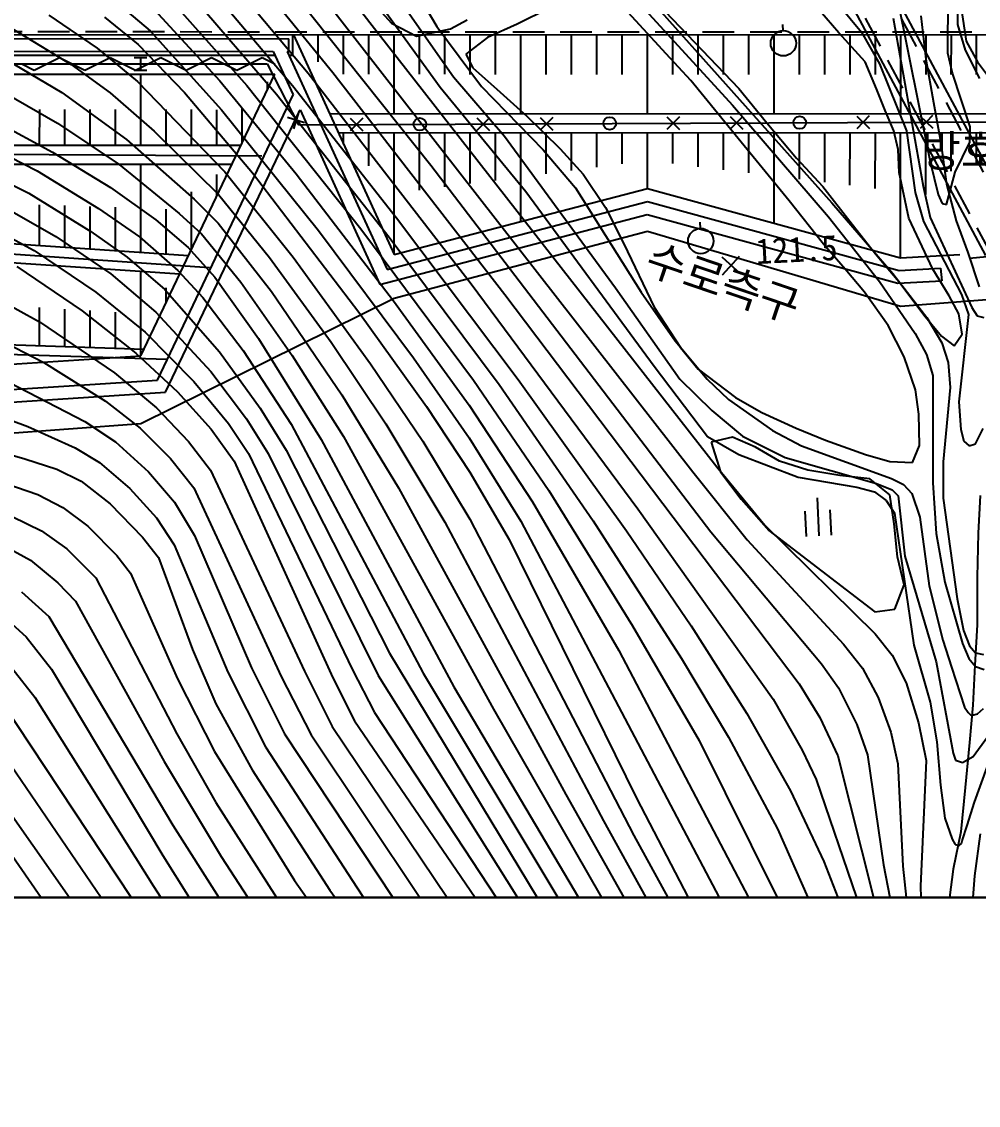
# Model space of a CAD drawing. Header units: millimetres. Extents: x 14054 to 14850, y 1103 to 1809.
# Drawn here: x 14551.9 to 14627.5, y 1375 to 1460.5 of the extents above; entities that cross this region are included whole.
import ezdxf
from ezdxf.xclip import XClip

# ---------------------------------------------------------------- set-up
doc = ezdxf.new("R2010")
doc.units = ezdxf.units.MM
doc.header["$LTSCALE"] = 10
doc.header["$MEASUREMENT"] = 0
doc.header["$XCLIPFRAME"] = 2
doc.linetypes.add('HIDDEN', pattern=[0.375, 0.25, -0.125])
doc.layers.add('TX-PAPR', color=2, linetype='Continuous', plot=False)
doc.layers.add('TZ-BASE', color=253, linetype='Continuous')
doc.layers.add('TZ-CABL', color=4, linetype='Continuous')
doc.styles.add('HANA', font='GulimChe.ttf')

# ---------------------------------------------------------------- blocks, each defined once
blk = doc.blocks.new('JD-SSG3')
at = {"layer": 'TZ-BASE'}
for p, q in [((486.714, -24.328), (457.56, 30.254)), ((490.595, -24.377), (461.441, 30.204)), ((484.506, -6.084, 118), (484.577, 6.664, 118)), ((431.438, 2.581, 125), (438.078, -5.92, 125)), ((478.321, 2.999, 117), (482.331, -16.943, 117)), ((429.992, 1.689, 126), (463.591, -41.413, 126)), ((483.733, -8.357, 117), (483.788, 1.428, 117)), ((428.725, 0.613, 127), (442.888, -17.203, 127)), ((427.224, -0.189, 128), (435.159, -9.88, 128)), ((457.183, -0.639, 119.782), (467.209, -11.13, 119.782)), ((426.035, -1.358, 129), (433.189, -9.944, 129)), ((457.913, -1.539, 120), (474.552, -20.163, 120)), ((424.6, -2.214, 130), (431.951, -10.91, 130)), ((423.375, -3.062, 131), (430.694, -11.577, 131)), ((441.435, -2.992, 122), (443.362, -6.235, 122)), ((475.124, -6.743, 119.782), (472.007, -3.155, 119.782)), ((422.144, -3.912, 132), (428.346, -10.91, 132)), ((440.316, -3.968, 123), (444.687, -10.22, 123)), ((461.465, -8.408, 121.653), (457, -3.519, 121.653)), ((458.973, -3.986, 121), (466.703, -12.451, 121)), ((484.641, -3.909, 118.899), (485.174, -7.398, 118.899)), ((418.367, -4.61, 134), (420.726, -6.6, 134)), ((421.059, -4.921, 133), (426.223, -10.548, 133)), ((438.441, -4.5, 116.776), (439.789, -5.989, 116.776)), ((439.197, -4.944, 124), (443.616, -11.047, 124)), ((452.272, -4.789, 121.653), (449.711, -6.076, 121.653)), ((475.115, -4.542, 119), (476.907, -6.707, 119)), ((412.708, -5.354, 136), (416.548, -7.951, 136)), ((417.108, -5.521, 135), (419.786, -7.681, 135)), ((438.078, -5.92, 125), (465.477, -40.998, 125)), ((444.436, -6.443, 116.776), (445.758, -5.725, 116.776)), ((479.407, -5.586, 118), (481.772, -18.861, 118)), ((481.576, -5.407, 143.997), (481.981, -8.833, 143.997)), ((409.641, -6.295, 137), (414.476, -9.241, 137)), ((420.726, -6.6, 134), (426.362, -12.817, 134)), ((439.789, -5.989, 116.776), (441.767, -7.016, 116.776)), ((441.767, -7.016, 116.776), (444.436, -6.443, 116.776)), ((443.362, -6.235, 122), (446.881, -10.977, 122)), ((449.711, -6.076, 121.653), (447.358, -7.111, 121.653)), ((470.655, -6.078, 119.992), (470.681, -6.577, 119.992)), ((477.188, -9.03, 119.782), (475.124, -6.743, 119.782)), ((476.907, -6.707, 119), (478.335, -9.199, 119)), ((485.12, -8.115, 118), (484.506, -6.084, 118)), ((699.997, -6.991), (279.998, -6.867)), ((289.092, -7.17), (431.682, -7.215)), ((419.786, -7.681, 135), (423.423, -11.468, 135)), ((431.682, -8.215), (431.682, -7.215)), ((431.982, -8.515), (431.982, -6.915)), ((432.048, -6.915), (439.993, -24.248)), ((433.997, -9.041), (433.998, -6.916)), ((435.997, -10.022), (435.998, -6.917)), ((437.997, -10.022), (437.998, -6.917)), ((439.996, -13.128), (439.998, -6.918)), ((441.997, -10.024), (441.998, -6.919)), ((443.997, -10.024), (443.998, -6.919)), ((447.358, -7.111, 121.653), (445.658, -8.437, 121.653)), ((445.997, -10.025), (445.998, -6.92)), ((447.997, -10.026), (447.998, -6.92)), ((449.996, -13.131), (449.998, -6.921)), ((451.997, -10.027), (451.998, -6.922)), ((453.997, -10.027), (453.998, -6.922)), ((455.997, -10.028), (455.998, -6.923)), ((457.997, -10.029), (457.998, -6.924)), ((459.996, -13.134), (459.998, -6.924)), ((461.997, -10.03), (461.998, -6.925)), ((463.997, -10.031), (463.998, -6.926)), ((465.997, -10.031), (465.998, -6.926)), ((467.997, -10.032), (467.998, -6.927)), ((469.996, -13.138), (469.998, -6.927)), ((471.997, -10.033), (471.998, -6.928)), ((473.997, -10.034), (473.998, -6.929)), ((475.997, -10.034), (475.998, -6.929)), ((477.997, -10.035), (477.998, -6.93)), ((479.996, -13.141), (479.998, -6.931)), ((481.997, -10.036), (481.998, -6.931)), ((483.997, -10.037), (483.998, -6.932)), ((485.174, -7.398, 118.899), (486.06, -9.035, 118.899)), ((485.997, -10.038), (485.998, -6.932)), ((390.431, -8.202), (430.444, -8.215)), ((390.432, -8.502), (430.581, -8.515)), ((408.701, -8.48, 138), (413.747, -11.456, 138)), ((416.548, -7.951, 136), (419.712, -10.584, 136)), ((430.444, -8.215), (432.014, -11.64)), ((431.544, -8.215), (431.682, -8.215)), ((431.544, -8.215), (439.433, -25.428)), ((431.682, -8.515), (431.982, -8.515)), ((445.658, -8.437, 121.653), (446.207, -9.508, 121.653)), ((463.423, -10.506, 121.653), (461.465, -8.408, 121.653)), ((484.077, -9.943, 117), (483.733, -8.357, 117)), ((486.245, -10.357, 118), (485.12, -8.115, 118)), ((410.574, -9.185), (411.574, -9.685)), ((411.574, -9.685), (413.574, -8.686)), ((413.574, -8.686), (414.574, -9.186)), ((414.476, -9.241, 137), (417.551, -11.49, 137)), ((414.574, -9.186), (415.574, -9.687)), ((415.574, -9.687), (417.574, -8.688)), ((417.574, -8.688), (418.574, -9.188)), ((418.574, -9.188), (419.574, -9.688)), ((419.47, -8.688), (420.47, -8.689)), ((419.574, -9.688), (421.574, -8.689)), ((419.97, -8.689), (419.969, -9.689)), ((421.574, -8.689), (422.574, -9.19)), ((422.574, -9.19), (423.574, -9.69)), ((423.574, -9.69), (425.574, -8.691)), ((425.574, -8.691), (426.574, -9.191)), ((426.574, -9.191), (427.574, -9.692)), ((427.574, -9.692), (429.574, -8.692)), ((429.574, -8.692), (430.574, -9.193)), ((478.097, -11.173, 119.782), (477.188, -9.03, 119.782)), ((478.335, -9.199, 119), (480.447, -14.475, 119)), ((481.981, -8.833, 143.997), (482.597, -12.258, 143.997)), ((486.06, -9.035, 118.899), (487.492, -10.924, 118.899)), ((279.996, -9.967), (430.573, -10.015)), ((419.469, -9.688), (420.469, -9.689)), ((419.99, -32.242), (430.573, -10.015)), ((419.995, -15.612), (419.997, -10.012)), ((433.189, -9.944, 129), (446.082, -26.565, 129)), ((435.159, -9.88, 128), (448.728, -27.399, 128)), ((444.687, -10.22, 123), (448.701, -14.897, 123)), ((446.207, -9.508, 121.653), (448.101, -11.208, 121.653)), ((485.497, -14.176, 117), (484.077, -9.943, 117)), ((408.093, -10.837, 139), (413.402, -13.875, 139)), ((419.712, -10.584, 136), (426.621, -17.73, 136)), ((426.223, -10.548, 133), (432.251, -17.871, 133)), ((428.346, -10.91, 132), (437.351, -22.208, 132)), ((429.996, -11.226), (429.996, -10.62)), ((431.951, -10.91, 130), (440.183, -21.34, 130)), ((443.616, -11.047, 124), (450.385, -19.266, 124)), ((446.881, -10.977, 122), (451.765, -15.991, 122)), ((467.406, -15.375, 121.653), (463.423, -10.506, 121.653)), ((413.747, -11.456, 138), (418.855, -15.169, 138)), ((417.551, -11.49, 137), (421.048, -14.498, 137)), ((421.293, -34.158), (432.014, -11.64)), ((423.423, -11.468, 135), (428.793, -17.791, 135)), ((430.694, -11.577, 131), (439.604, -22.884, 131)), ((448.101, -11.208, 121.653), (450.46, -13.326, 121.653)), ((467.209, -11.13, 119.782), (469.42, -13.858, 119.782)), ((478.773, -12.874, 119.782), (478.097, -11.173, 119.782)), ((411.995, -15.609), (411.996, -12.795)), ((413.995, -15.61), (413.996, -12.798)), ((415.995, -15.611), (415.996, -12.801)), ((417.995, -15.611), (417.996, -12.803)), ((421.943, -35.118), (432.557, -12.826)), ((421.995, -15.612), (421.996, -12.808)), ((423.995, -15.613), (423.996, -12.811)), ((425.995, -15.614), (425.996, -12.814)), ((426.362, -12.817, 134), (434.008, -22.358, 134)), ((427.995, -15.429), (427.996, -12.722)), ((432.557, -12.826), (438.874, -26.607)), ((466.703, -12.451, 121), (474.284, -21.274, 121)), ((482.597, -12.258, 143.997), (483.17, -15.43, 143.997)), ((407.014, -12.927, 140), (413.01, -16.171, 140)), ((432.924, -13.859), (431.578, -13.425)), ((432.468, -12.969), (432.034, -14.315)), ((434.895, -13.127), (512.316, -13.151)), ((436.521, -13.495), (437.526, -14.491)), ((437.521, -13.491), (436.526, -14.495)), ((446.521, -13.45), (447.526, -14.445)), ((447.521, -13.445), (446.526, -14.45)), ((450.46, -13.326, 121.653), (453.092, -15.906, 121.653)), ((451.521, -13.427), (452.526, -14.423)), ((452.521, -13.423), (451.526, -14.427)), ((461.521, -13.382), (462.525, -14.377)), ((462.521, -13.377), (461.525, -14.382)), ((466.521, -13.359), (467.525, -14.354)), ((467.521, -13.354), (466.525, -14.359)), ((476.521, -13.314), (477.525, -14.309)), ((477.521, -13.309), (476.525, -14.314)), ((479.448, -14.492, 119.782), (478.773, -12.874, 119.782)), ((481.521, -13.291), (482.525, -14.286)), ((482.521, -13.286), (481.525, -14.291)), ((413.402, -13.875, 139), (418.263, -17.149, 139)), ((421.048, -14.498, 137), (426.117, -19.52, 137)), ((469.42, -13.858, 119.782), (471.78, -16.629, 119.782)), ((479.787, -15.962, 119.782), (479.448, -14.492, 119.782)), ((480.447, -14.475, 119), (481.13, -19.36, 119)), ((485.449, -15.381, 117), (485.497, -14.176, 117)), ((406.211, -14.778, 141), (411.797, -17.644, 141)), ((418.855, -15.169, 138), (424.2, -19.889, 138)), ((435.583, -14.627), (512.315, -14.651)), ((435.995, -15.526), (435.995, -14.627)), ((437.994, -17.257), (437.995, -14.628)), ((439.992, -24.246), (439.995, -14.628)), ((441.994, -19.176), (441.995, -14.629)), ((443.994, -18.916), (443.995, -14.629)), ((445.994, -18.655), (445.995, -14.63)), ((447.994, -18.394), (447.995, -14.631)), ((448.701, -14.897, 123), (457.465, -26.869, 123)), ((449.993, -21.637), (449.995, -14.631)), ((451.994, -17.873), (451.995, -14.632)), ((453.994, -17.612), (453.995, -14.633)), ((455.994, -17.351), (455.995, -14.633)), ((457.994, -17.09), (457.995, -14.634)), ((459.994, -19.025), (459.995, -14.634)), ((461.994, -17.074), (461.995, -14.635)), ((463.994, -17.318), (463.995, -14.636)), ((465.994, -17.562), (465.995, -14.636)), ((471.197, -20.014, 121.653), (467.406, -15.375, 121.653)), ((467.994, -17.807), (467.995, -14.637)), ((469.993, -21.762), (469.995, -14.638)), ((471.994, -18.295), (471.995, -14.638)), ((473.994, -18.54), (473.995, -14.639)), ((475.994, -18.784), (475.995, -14.64)), ((477.994, -19.028), (477.995, -14.64)), ((479.992, -24.501), (479.995, -14.641)), ((481.993, -19.517), (481.995, -14.641)), ((483.994, -17.68), (483.995, -14.642)), ((484.29, -17.754, 117), (485.449, -15.381, 117)), ((485.994, -17.208), (485.995, -14.643)), ((284.718, -15.569), (427.907, -15.614)), ((390.056, -16.197), (429.549, -16.465)), ((413.01, -16.171, 140), (417.602, -18.966, 140)), ((451.765, -15.991, 122), (454.323, -18.992, 122)), ((453.092, -15.906, 121.653), (454.924, -17.9, 121.653)), ((479.875, -17.77, 119.782), (479.787, -15.962, 119.782)), ((483.17, -15.43, 143.997), (483.618, -18.687, 143.997)), ((288.588, -17.07), (427.193, -17.114)), ((405.884, -16.833, 142), (411.143, -19.41, 142)), ((471.78, -16.629, 119.782), (473.844, -18.874, 119.782)), ((482.331, -16.943, 117), (482.961, -19.514, 117)), ((411.797, -17.644, 141), (416.651, -20.615, 141)), ((418.263, -17.149, 139), (423.023, -21.005, 139)), ((419.992, -24.072), (419.994, -17.112)), ((425.993, -19.633), (425.994, -17.932)), ((426.621, -17.73, 136), (432.006, -24.45, 136)), ((428.793, -17.791, 135), (437.209, -28.791, 135)), ((432.251, -17.871, 133), (439.929, -27.893, 133)), ((442.888, -17.203, 127), (465.016, -46.153, 127)), ((454.924, -17.9, 121.653), (456.695, -20.546, 121.653)), ((480.638, -21.383, 119.782), (479.875, -17.77, 119.782)), ((483.608, -20.296, 117), (484.29, -17.754, 117)), ((483.618, -18.687, 143.997), (484.38, -21.587, 143.997)), ((411.143, -19.41, 142), (416.024, -22.428, 142)), ((417.602, -18.966, 140), (421.165, -21.503, 140)), ((423.992, -23.836), (423.994, -19.296)), ((426.117, -19.52, 137), (430.151, -24.471, 137)), ((439.993, -24.248), (459.994, -19.024)), ((450.385, -19.266, 124), (460.529, -33.052, 124)), ((454.323, -18.992, 122), (459.493, -27.219, 122)), ((459.994, -19.024), (479.993, -24.501)), ((473.844, -18.874, 119.782), (475.972, -21.623, 119.782)), ((481.13, -19.36, 119), (481.794, -21.639, 119)), ((481.772, -18.861, 118), (482.334, -21.318, 118)), ((482.961, -19.514, 117), (483.286, -20.232, 117)), ((411.992, -23.525), (411.993, -20.317)), ((413.992, -23.662), (413.993, -20.386)), ((415.992, -23.798), (415.993, -20.455)), ((417.992, -23.935), (417.993, -20.523)), ((424.2, -19.889, 138), (426.096, -21.779, 138)), ((439.433, -25.428), (459.988, -20.06)), ((459.988, -20.06), (479.885, -25.508)), ((473.895, -23.435, 121.653), (471.197, -20.014, 121.653)), ((474.552, -20.163, 120), (479.377, -25.75, 120)), ((483.286, -20.232, 117), (483.608, -20.296, 117)), ((409.455, -20.642, 143), (413.281, -22.834, 143)), ((416.651, -20.615, 141), (419.871, -22.862, 141)), ((421.992, -24.208), (421.993, -20.66)), ((423.023, -21.005, 139), (424.787, -22.61, 139)), ((438.874, -26.607), (459.982, -21.095)), ((440.183, -21.34, 130), (449.78, -34.123, 130)), ((456.695, -20.546, 121.653), (458.13, -23.402, 121.653)), ((459.982, -21.095), (479.777, -26.515)), ((474.284, -21.274, 121), (478.312, -26.367, 121)), ((482.537, -25.416, 119.782), (480.638, -21.383, 119.782)), ((482.334, -21.318, 118), (485.627, -28.437, 118)), ((408.435, -22.232, 144), (411.573, -23.935, 144)), ((421.165, -21.503, 140), (423.729, -23.702, 140)), ((426.096, -21.779, 138), (430.294, -27.165, 138)), ((437.351, -22.208, 132), (446.26, -34.168, 132)), ((464.125, -21.686, 121.464), (464.151, -22.186, 121.464)), ((475.972, -21.623, 119.782), (478.016, -24.184, 119.782)), ((481.794, -21.639, 119), (484.792, -27.411, 119)), ((484.38, -21.587, 143.997), (485.288, -24.087, 143.997)), ((399.993, -22.705), (423.758, -24.329)), ((413.281, -22.834, 143), (417.616, -25.786, 143)), ((416.024, -22.428, 142), (418.919, -24.459, 142)), ((419.871, -22.862, 141), (422.898, -25.508, 141)), ((424.787, -22.61, 139), (427.891, -26.425, 139)), ((434.008, -22.358, 134), (441.51, -32.408, 134)), ((439.604, -22.884, 131), (448.276, -34.518, 131)), ((459.993, -22.444), (439.992, -27.728)), ((459.993, -22.444), (439.992, -27.728)), ((479.992, -28.361), (459.993, -22.444)), ((479.992, -28.361), (459.993, -22.444)), ((399.922, -23.514), (425.404, -25.285)), ((411.573, -23.935, 144), (416.438, -27.212, 144)), ((423.729, -23.702, 140), (425.828, -26.031, 140)), ((458.13, -23.402, 121.653), (460.535, -28.4, 121.653)), ((475.6, -25.408, 121.653), (473.895, -23.435, 121.653)), ((399.993, -24.205), (423.066, -25.782)), ((418.919, -24.459, 142), (421.885, -27.016, 142)), ((430.151, -24.471, 137), (435.021, -31.177, 137)), ((432.006, -24.45, 136), (438.135, -32.868, 136)), ((465.861, -24.439, 121.548), (467.347, -25.779, 121.548)), ((465.934, -25.852, 121.548), (467.273, -24.366, 121.548)), ((478.016, -24.184, 119.782), (479.849, -26.367, 119.782)), ((479.993, -24.501), (484.661, -24.248)), ((485.288, -24.087, 143.997), (486.198, -26.797, 143.997)), ((489.976, -24.141, 117.336), (485.445, -24.554, 117.336)), ((410.186, -25.193, 145), (415.35, -28.692, 145)), ((419.989, -32.242), (419.992, -25.572)), ((422.898, -25.508, 141), (424.876, -27.654, 141)), ((477.139, -27.212, 121.653), (475.6, -25.408, 121.653)), ((479.885, -25.508), (483.135, -25.332)), ((483.824, -27.516, 119.782), (482.537, -25.416, 119.782)), ((483.135, -25.332), (483.237, -26.328)), ((417.616, -25.786, 143), (421.183, -28.798, 143)), ((425.828, -26.031, 140), (429.27, -30.887, 140)), ((427.891, -26.425, 139), (431.937, -32.217, 139)), ((478.312, -26.367, 121), (481.13, -30.483, 121)), ((479.377, -25.75, 120), (482.06, -29.226, 120)), ((479.777, -26.515), (483.237, -26.328)), ((479.849, -26.367, 119.782), (481.829, -29.012, 119.782)), ((407.64, -27.18, 146), (411.983, -29.561, 146)), ((416.438, -27.212, 144), (420.316, -30.39, 144)), ((421.885, -27.016, 142), (426.208, -31.935, 142)), ((421.991, -28.04), (421.991, -26.874)), ((430.294, -27.165, 138), (435.864, -35.322, 138)), ((446.082, -26.565, 129), (459.234, -44.323, 129)), ((457.465, -26.869, 123), (462.543, -34.092, 123)), ((459.493, -27.219, 122), (462.177, -31.064, 122)), ((479.014, -29.858, 121.653), (477.139, -27.212, 121.653)), ((499.992, -26.817), (479.992, -28.361)), ((499.992, -26.817), (479.992, -28.361)), ((439.992, -27.728), (419.989, -37.602)), ((439.992, -27.728), (419.989, -37.602)), ((424.876, -27.654, 141), (428.077, -31.833, 141)), ((439.929, -27.893, 133), (445.919, -36.149, 133)), ((448.728, -27.399, 128), (471.975, -58.137, 128)), ((484.583, -28.943, 119.782), (483.824, -27.516, 119.782)), ((484.792, -27.411, 119), (485.357, -28.987, 119)), ((411.99, -31.447), (411.991, -28.433)), ((413.99, -31.511), (413.991, -28.551)), ((415.35, -28.692, 145), (419.599, -32.044, 145)), ((415.99, -31.575), (415.991, -28.67)), ((417.99, -31.638), (417.991, -28.788)), ((421.183, -28.798, 143), (425.521, -33.493, 143)), ((437.209, -28.791, 135), (442.547, -36.239, 135)), ((460.535, -28.4, 121.653), (462.601, -31.591, 121.653)), ((481.829, -29.012, 119.782), (483.22, -30.691, 119.782)), ((484.859, -30.541, 119.782), (484.583, -28.943, 119.782)), ((485.357, -28.987, 119), (484.596, -35.881, 119)), ((485.627, -28.437, 118), (486.04, -29.079, 118)), ((486.04, -29.079, 118), (486.572, -29.229, 118)), ((359.991, -29.793), (420.244, -31.71)), ((411.983, -29.561, 146), (417.895, -33.58, 146)), ((480.28, -32.335, 121.653), (479.014, -29.858, 121.653)), ((482.06, -29.226, 120), (483.249, -31.208, 120)), ((359.866, -30.575), (422.03, -32.513)), ((407.643, -30.368, 147), (412.316, -32.76, 147)), ((420.316, -30.39, 144), (424.184, -34.283, 144)), ((481.13, -30.483, 121), (482.024, -32.142, 121)), ((483.22, -30.691, 119.782), (484.209, -31.467, 119.782)), ((484.209, -31.467, 119.782), (484.859, -30.541, 119.782)), ((429.27, -30.887, 140), (434.227, -38.85, 140)), ((435.021, -31.177, 137), (439.342, -37.615, 137)), ((462.177, -31.064, 122), (464.71, -34.078, 122)), ((462.601, -31.591, 121.653), (464.012, -33.312, 121.653)), ((483.249, -31.208, 120), (483.75, -32.766, 120)), ((399.99, -33.525), (419.99, -32.242)), ((419.599, -32.044, 145), (422.89, -35.087, 145)), ((426.208, -31.935, 142), (429.421, -36.367, 142)), ((428.077, -31.833, 141), (431.871, -37.644, 141)), ((431.937, -32.217, 139), (435.989, -38.618, 139)), ((441.51, -32.408, 134), (445.923, -38.729, 134)), ((481.167, -34.92, 121.653), (480.28, -32.335, 121.653)), ((482.024, -32.142, 121), (482.546, -33.788, 121)), ((412.316, -32.76, 147), (417.201, -35.814, 147)), ((438.135, -32.868, 136), (442.259, -38.994, 136)), ((460.529, -33.052, 124), (464.737, -38.608, 124)), ((464.012, -33.312, 121.653), (466.938, -35.535, 121.653)), ((483.75, -32.766, 120), (483.899, -34.756, 120)), ((399.989, -35.525), (421.293, -34.158)), ((417.895, -33.58, 146), (421.226, -36.36, 146)), ((425.521, -33.493, 143), (428.325, -37.212, 143)), ((446.26, -34.168, 132), (452.201, -42.872, 132)), ((449.78, -34.123, 130), (458.34, -46.062, 130)), ((462.543, -34.092, 123), (465.077, -36.573, 123)), ((464.71, -34.078, 122), (466.4, -35.696, 122)), ((482.546, -33.788, 121), (482.538, -42.261, 121)), ((409.625, -34.354, 148), (415.57, -37.425, 148)), ((424.184, -34.283, 144), (426.898, -37.6, 144)), ((448.276, -34.518, 131), (455.723, -45.268, 131)), ((481.424, -36.853, 121.653), (481.167, -34.92, 121.653)), ((483.899, -34.756, 120), (483.345, -40.626, 120)), ((392.776, -35.11, 150), (410.823, -40.384, 150)), ((400.136, -36.518), (421.943, -35.118)), ((405.506, -35.777, 149), (411.063, -37.834, 149)), ((417.201, -35.814, 147), (419.924, -37.957, 147)), ((422.89, -35.087, 145), (425.548, -38.025, 145)), ((435.864, -35.322, 138), (440.334, -42.656, 138)), ((466.4, -35.696, 122), (469.87, -38.139, 122)), ((466.938, -35.535, 121.653), (469.022, -36.707, 121.653)), ((484.596, -35.881, 119), (484.748, -38.049, 119)), ((421.226, -36.36, 146), (423.759, -39.003, 146)), ((429.421, -36.367, 142), (431.466, -39.681, 142)), ((442.547, -36.239, 135), (445.963, -41.417, 135)), ((445.919, -36.149, 133), (450.911, -43.76, 133)), ((465.077, -36.573, 123), (467.492, -38.581, 123)), ((469.022, -36.707, 121.653), (471.735, -37.964, 121.653)), ((419.989, -37.602), (399.988, -39.085)), ((419.989, -37.602), (399.988, -39.085)), ((415.57, -37.425, 148), (417.994, -39.041, 148)), ((426.898, -37.6, 144), (428.49, -39.946, 144)), ((428.325, -37.212, 143), (430.051, -39.948, 143)), ((439.342, -37.615, 137), (443.985, -45.376, 137)), ((481.491, -39.333, 121.653), (481.424, -36.853, 121.653)), ((411.063, -37.834, 149), (414.801, -39.509, 149)), ((419.924, -37.957, 147), (422.324, -40.358, 147)), ((425.548, -38.025, 145), (427.355, -40.556, 145)), ((431.871, -37.644, 141), (442.28, -57.294, 141)), ((469.87, -38.139, 122), (472.155, -39.356, 122)), ((471.735, -37.964, 121.653), (474.07, -38.906, 121.653)), ((484.748, -38.049, 119), (484.987, -38.985, 119)), ((485.918, -39.198, 119), (486.511, -37.975, 119)), ((417.994, -39.041, 148), (420.583, -41.394, 148)), ((423.759, -39.003, 146), (425.483, -41.269, 146)), ((434.227, -38.85, 140), (444.707, -58.387, 140)), ((435.989, -38.618, 139), (447.829, -60.132, 139)), ((442.259, -38.994, 136), (445.961, -45.132, 136)), ((445.923, -38.729, 134), (450.008, -45.304, 134)), ((464.737, -38.608, 124), (467.216, -40.027, 124)), ((466.713, -38.667, 124.427), (465.033, -39.069, 124.427)), ((465.033, -39.069, 124.427), (465.772, -41.401, 124.427)), ((468.523, -39.462, 124.427), (466.713, -38.667, 124.427)), ((467.492, -38.581, 123), (470.88, -40.269, 123)), ((474.07, -38.906, 121.653), (477.226, -40.035, 121.653)), ((480.926, -40.679, 121.653), (481.491, -39.333, 121.653)), ((484.987, -38.985, 119), (485.416, -39.357, 119)), ((485.416, -39.357, 119), (485.918, -39.198, 119)), ((414.801, -39.509, 149), (416.722, -40.679, 149)), ((428.49, -39.946, 144), (436.675, -56.99, 144)), ((430.051, -39.948, 143), (438.718, -57.48, 143)), ((431.466, -39.681, 142), (439.626, -55.714, 142)), ((467.216, -40.027, 124), (471.912, -41.814, 124)), ((470.437, -40.552, 124.427), (468.523, -39.462, 124.427)), ((472.155, -39.356, 122), (479.26, -41.938, 122)), ((477.226, -40.035, 121.653), (479.14, -40.578, 121.653)), ((410.823, -40.384, 150), (413.35, -41.189, 150)), ((416.722, -40.679, 149), (419.114, -42.727, 149)), ((422.324, -40.358, 147), (424.165, -42.676, 147)), ((427.355, -40.556, 145), (435.161, -57.66, 145)), ((465.477, -40.998, 125), (469.27, -45.625, 125)), ((472.667, -41.284, 124.427), (470.437, -40.552, 124.427)), ((470.88, -40.269, 123), (478.097, -42.314, 123)), ((479.14, -40.578, 121.653), (480.926, -40.679, 121.653)), ((483.345, -40.626, 120), (483.359, -43.495, 120)), ((413.35, -41.189, 150), (415.285, -42.153, 150)), ((420.583, -41.394, 148), (422.653, -43.793, 148)), ((425.483, -41.269, 146), (432.91, -57.146, 146)), ((445.963, -41.417, 135), (449.068, -46.746, 135)), ((463.591, -41.413, 126), (467.865, -46.773, 126)), ((465.772, -41.401, 124.427), (467.395, -43.563, 124.427)), ((471.912, -41.814, 124), (476.522, -42.615, 124)), ((475.189, -41.699, 124.427), (472.667, -41.284, 124.427)), ((477.566, -41.947, 124.427), (475.189, -41.699, 124.427)), ((408.431, -42.02, 151), (411.855, -43.205, 151)), ((415.285, -42.153, 150), (417.551, -43.934, 150)), ((419.114, -42.727, 149), (421.225, -45.023, 149)), ((424.165, -42.676, 147), (431.069, -57.551, 147)), ((440.334, -42.656, 138), (453.54, -66.87, 138)), ((476.522, -42.615, 124), (477.917, -42.988, 124)), ((479.144, -43.226, 124.427), (477.566, -41.947, 124.427)), ((478.097, -42.314, 123), (479.316, -42.815, 123)), ((479.26, -41.938, 122), (480.21, -42.399, 122)), ((480.21, -42.399, 122), (480.883, -43.12, 122)), ((482.538, -42.261, 121), (482.794, -46.26, 121)), ((411.855, -43.205, 151), (413.822, -44.21, 151)), ((452.201, -42.872, 132), (458.825, -53.551, 132)), ((467.395, -43.563, 124.427), (469.586, -46.04, 124.427)), ((473.39, -43.467, 124.175), (473.545, -46.463, 124.175)), ((477.917, -42.988, 124), (478.838, -43.67, 124)), ((479.485, -45.516, 124.427), (479.144, -43.226, 124.427)), ((479.316, -42.815, 123), (479.806, -43.296, 123)), ((479.806, -43.296, 123), (480.325, -48.058, 123)), ((480.883, -43.12, 122), (481.518, -44.985, 122)), ((483.359, -43.495, 120), (484.453, -51.429, 120)), ((486.27, -43.276, 143.997), (486.128, -46.24, 143.997)), ((413.822, -44.21, 151), (415.798, -45.693, 151)), ((417.551, -43.934, 150), (420.117, -46.569, 150)), ((422.653, -43.793, 148), (424.212, -46.429, 148)), ((450.911, -43.76, 133), (457.724, -55.5, 133)), ((459.234, -44.323, 129), (469.915, -59.341, 129)), ((474.544, -46.411, 124.175), (474.44, -44.413, 124.175)), ((478.838, -43.67, 124), (479.509, -44.654, 124)), ((409.814, -44.929, 152), (412.152, -46.051, 152)), ((421.225, -45.023, 149), (422.608, -47.17, 149)), ((445.961, -45.132, 136), (458.928, -70.102, 136)), ((450.008, -45.304, 134), (465.865, -75.379, 134)), ((455.723, -45.268, 131), (462.691, -56.148, 131)), ((472.547, -46.514, 124.175), (472.443, -44.517, 124.175)), ((479.509, -44.654, 124), (481.037, -55.088, 124)), ((481.518, -44.985, 122), (482.236, -50.4, 122)), ((412.152, -46.051, 152), (414.132, -47.475, 152)), ((415.798, -45.693, 151), (418.09, -48.004, 151)), ((443.985, -45.376, 137), (456.522, -68.951, 137)), ((458.34, -46.062, 130), (463.444, -53.549, 130)), ((465.016, -46.153, 127), (473.731, -56.556, 127)), ((469.27, -45.625, 125), (477.993, -54.185, 125)), ((469.586, -46.04, 124.427), (477.963, -52.456, 124.427)), ((479.742, -48.123, 124.427), (479.485, -45.516, 124.427)), ((420.117, -46.569, 150), (421.37, -48.167, 150)), ((424.212, -46.429, 148), (428.727, -56.875, 148)), ((449.068, -46.746, 135), (459.127, -67.164, 135)), ((467.865, -46.773, 126), (475.483, -55.003, 126)), ((482.794, -46.26, 121), (483.471, -50.111, 121)), ((486.128, -46.24, 143.997), (486.03, -49.708, 143.997)), ((408.849, -47.058, 153), (411.269, -48.384, 153)), ((414.132, -47.475, 152), (416.43, -49.765, 152)), ((422.608, -47.17, 149), (426.86, -57.21, 149)), ((411.269, -48.384, 153), (413.435, -50.159, 153)), ((418.09, -48.004, 151), (419.174, -49.415, 151)), ((421.37, -48.167, 150), (424.066, -55.434, 150)), ((480.271, -50.329, 124.427), (479.742, -48.123, 124.427)), ((480.325, -48.058, 123), (482.811, -56.392, 123)), ((419.174, -49.415, 151), (422.874, -57.737, 151)), ((413.435, -50.159, 153), (414.832, -51.605, 153)), ((416.43, -49.765, 152), (422.827, -62.075, 152)), ((479.539, -52.243, 124.427), (480.271, -50.329, 124.427)), ((482.236, -50.4, 122), (483.324, -54.695, 122)), ((483.471, -50.111, 121), (484.887, -54.953, 121)), ((486.03, -49.708, 143.997), (486.037, -53.492, 143.997)), ((410.56, -50.865, 154), (412.708, -52.831, 154)), ((414.832, -51.605, 153), (421.822, -64.283, 153)), ((484.453, -51.429, 120), (484.971, -53.919, 120)), ((409.234, -52.903, 155), (410.922, -54.417, 155)), ((412.708, -52.831, 154), (422.525, -69.297, 154)), ((477.963, -52.456, 124.427), (479.539, -52.243, 124.427)), ((458.825, -53.551, 132), (464.079, -62.607, 132)), ((463.444, -53.549, 130), (467.853, -60.486, 130)), ((486.037, -53.492, 143.997), (485.854, -56.667, 143.997)), ((410.922, -54.417, 155), (412.938, -56.98, 155)), ((477.993, -54.185, 125), (479.323, -55.864, 125)), ((483.324, -54.695, 122), (484.006, -56.836, 122)), ((484.971, -53.919, 120), (485.443, -55.152, 120)), ((424.066, -55.434, 150), (425.919, -59.726, 150)), ((457.724, -55.5, 133), (472.335, -83.294, 133)), ((475.483, -55.003, 126), (476.993, -56.894, 126)), ((481.037, -55.088, 124), (482.33, -59.582, 124)), ((484.887, -54.953, 121), (485.387, -56.13, 121)), ((485.443, -55.152, 120), (485.894, -55.683, 120)), ((439.626, -55.714, 142), (469.486, -105.055, 142)), ((462.691, -56.148, 131), (466.407, -62.346, 131)), ((479.323, -55.864, 125), (480.442, -58.059, 125)), ((482.811, -56.392, 123), (484.154, -63.602, 123)), ((485.387, -56.13, 121), (485.895, -56.763, 121)), ((485.894, -55.683, 120), (486.531, -55.825, 120)), ((409.808, -56.869, 156), (411.61, -59.185, 156)), ((412.938, -56.98, 155), (421.716, -71.685, 155)), ((426.86, -57.21, 149), (429.844, -63.102, 149)), ((428.727, -56.875, 148), (431.34, -62.085, 148)), ((432.91, -57.146, 146), (435.1, -61.507, 146)), ((436.675, -56.99, 144), (438.439, -60.39, 144)), ((442.28, -57.294, 141), (470.2, -103.813, 141)), ((473.731, -56.556, 127), (475.098, -58.453, 127)), ((476.993, -56.894, 126), (478.226, -59.217, 126)), ((484.006, -56.836, 122), (485.027, -59.98, 122)), ((485.854, -56.667, 143.997), (485.691, -59.819, 143.997)), ((485.895, -56.763, 121), (486.602, -56.999, 121)), ((422.874, -57.737, 151), (425.808, -63.482, 151)), ((431.069, -57.551, 147), (433.427, -62.176, 147)), ((435.161, -57.66, 145), (436.868, -61.061, 145)), ((438.718, -57.48, 143), (455.268, -83.795, 143)), ((471.975, -58.137, 128), (473.612, -60.797, 128)), ((480.442, -58.059, 125), (481.409, -61.206, 125)), ((444.707, -58.387, 140), (470.361, -101.703, 140)), ((475.098, -58.453, 127), (476.537, -61.349, 127)), ((409.032, -59.612, 157), (421.963, -79.119, 157)), ((411.61, -59.185, 156), (420.974, -74.101, 156)), ((425.919, -59.726, 150), (428.791, -64.927, 150)), ((469.915, -59.341, 129), (472.222, -63.37, 129)), ((478.226, -59.217, 126), (479.219, -61.964, 126)), ((482.33, -59.582, 124), (482.842, -62.709, 124)), ((485.691, -59.819, 143.997), (485.445, -62.763, 143.997)), ((438.439, -60.39, 144), (450.8, -79.197, 144)), ((447.829, -60.132, 139), (459.947, -81.22, 139)), ((467.853, -60.486, 130), (471.282, -66.582, 130)), ((485.027, -59.98, 122), (485.315, -60.408, 122)), ((485.315, -60.408, 122), (485.501, -60.575, 122)), ((485.501, -60.575, 122), (485.68, -60.61, 122)), ((485.68, -60.61, 122), (486.073, -60.501, 122)), ((486.073, -60.501, 122), (486.538, -60.078, 122)), ((435.1, -61.507, 146), (448.641, -81.606, 146)), ((436.868, -61.061, 145), (448.92, -78.681, 145)), ((473.612, -60.797, 128), (475.027, -63.829, 128)), ((476.537, -61.349, 127), (477.388, -63.737, 127)), ((481.409, -61.206, 125), (482.021, -64.204, 125)), ((407.74, -61.678, 158), (422.29, -82.971, 158)), ((422.827, -62.075, 152), (425.918, -67.504, 152)), ((431.34, -62.085, 148), (464.716, -112.589, 148)), ((433.427, -62.176, 147), (449.487, -86.131, 147)), ((466.407, -62.346, 131), (470.262, -69.589, 131)), ((479.219, -61.964, 126), (479.765, -64.458, 126)), ((485.725, -63.872, 123), (486.852, -62.314, 123)), ((429.844, -63.102, 149), (437.06, -74.231, 149)), ((464.079, -62.607, 132), (475.684, -85.923, 132)), ((482.842, -62.709, 124), (483.131, -66.146, 124)), ((485.445, -62.763, 143.997), (485.094, -66.316, 143.997)), ((406.272, -63.507, 159), (429.498, -96.508, 159)), ((425.808, -63.482, 151), (432.13, -73.652, 151)), ((472.222, -63.37, 129), (473.314, -65.688, 129)), ((475.027, -63.829, 128), (478.591, -77.971, 128)), ((477.388, -63.737, 127), (478.641, -72.421, 127)), ((484.154, -63.602, 123), (484.324, -64.169, 123)), ((484.885, -64.345, 123), (485.725, -63.872, 123)), ((421.822, -64.283, 153), (426.341, -71.779, 153)), ((428.791, -64.927, 150), (434.922, -74.415, 150)), ((479.765, -64.458, 126), (480.162, -72.546, 126)), ((482.021, -64.204, 125), (481.561, -74.115, 125)), ((484.324, -64.169, 123), (484.885, -64.345, 123)), ((485.814, -67.469, 124), (486.823, -64.714, 124)), ((473.314, -65.688, 129), (479.48, -83.691, 129)), ((471.282, -66.582, 130), (473.93, -72.175, 130)), ((483.131, -66.146, 124), (483.488, -68.741, 124)), ((485.094, -66.316, 143.997), (484.743, -69.827, 143.997)), ((425.918, -67.504, 152), (431.153, -75.688, 152)), ((453.54, -66.87, 138), (461.066, -80.207, 138)), ((459.127, -67.164, 135), (464.061, -76.624, 135)), ((485.245, -69.314, 124), (485.814, -67.469, 124)), ((456.522, -68.951, 137), (462.489, -79.715, 137)), ((483.488, -68.741, 124), (484.061, -70.394, 124)), ((422.525, -69.297, 154), (427.636, -77.369, 154)), ((458.928, -70.102, 136), (463.611, -78.7, 136)), ((470.262, -69.589, 131), (477.592, -86.016, 131)), ((484.743, -69.827, 143.997), (484.139, -72.771, 143.997)), ((484.865, -70.53, 124), (485.245, -69.314, 124)), ((485.843, -73.298, 125), (486.298, -69.994, 125)), ((408.807, -70.255, 160), (437.319, -111.17, 160)), ((484.061, -70.394, 124), (484.304, -70.825, 124)), ((484.304, -70.825, 124), (484.618, -70.897, 124)), ((484.618, -70.897, 124), (484.788, -70.755, 124)), ((484.788, -70.755, 124), (484.865, -70.53, 124)), ((421.716, -71.685, 155), (426.118, -78.635, 155)), ((426.341, -71.779, 153), (430.74, -78.504, 153)), ((473.93, -72.175, 130), (478.686, -84.28, 130)), ((478.641, -72.421, 127), (479.838, -78.549, 127)), ((480.162, -72.546, 126), (480.657, -77.163, 126)), ((484.139, -72.771, 143.997), (483.745, -75.967, 143.997)), ((485.139, -82.817, 125), (485.843, -73.298, 125)), ((406.293, -74.079, 161), (435.697, -113.377, 161)), ((420.974, -74.101, 156), (426.403, -82.258, 156)), ((432.13, -73.652, 151), (463.833, -118.667, 151)), ((434.922, -74.415, 150), (466.13, -119.669, 150)), ((437.06, -74.231, 149), (463.862, -113.874, 149)), ((481.561, -74.115, 125), (481.635, -76.992, 125))]:
    blk.add_line(p, q, dxfattribs=at)
at = {"layer": 'TZ-BASE', "linetype": 'HIDDEN'}
for p, q in [((487.228, -24.334), (458.073, 30.247)), ((490.082, -24.371), (460.927, 30.211))]:
    blk.add_line(p, q, dxfattribs=at)
at = {"layer": 'TZ-BASE', "ltscale": 0.2}
for p, q in [((270.574, -9.128), (429.97, -9.193)), ((429.97, -9.193), (432.441, -14.014)), ((432.441, -14.014), (493.621, -13.736))]:
    blk.add_line(p, q, dxfattribs=at)
at = {"layer": 'TZ-BASE'}
for centre, radius in [((470.732, -7.576, 119.992), 1), ((442.023, -13.97), 0.5), ((457.023, -13.902), 0.5), ((472.023, -13.834), 0.5), ((464.203, -23.184, 121.464), 1)]:
    blk.add_circle(centre, radius, dxfattribs=at)
at = {"layer": 'TZ-BASE', "style": 'HANA'}
for s, height, rotation, p in [('방호울타리(가시철망)', 2.5, 0.0736, (481.623, -17.326)), ('121.5', 2, 2.96834, (468.601, -25.005, 121.548)), ('수로측구', 2.5, 341.17988, (459.634, -25.606))]:
    blk.add_text(s, height=height, rotation=rotation, dxfattribs=at).set_placement(p)

msp = doc.modelspace()

# ---------------------------------------------------------------- linework, layer by layer
at = {"layer": 'TX-PAPR', "flags": 128}
msp.add_lwpolyline([(14841.361, 1541.395), (14841.361, 1391.395), (14141.362, 1391.395), (14141.362, 1541.395)], close=True, dxfattribs=at)
at = {"layer": 'TZ-CABL', "linetype": 'HIDDEN', "elevation": 172.486}
msp.add_lwpolyline([(14493.216, 1459.766), (14639.523, 1459.712)], dxfattribs=at)

# ---------------------------------------------------------------- block references
at = {"layer": 'TZ-BASE'}
ref = msp.add_blockref('JD-SSG3', (14141.362, 1466.395), dxfattribs=at)
XClip(ref).set_block_clipping_path([(-0.0000000005, -74.9999998167), (699.9994600031, 75.0000001883)])

doc.saveas('drawing.dxf')
